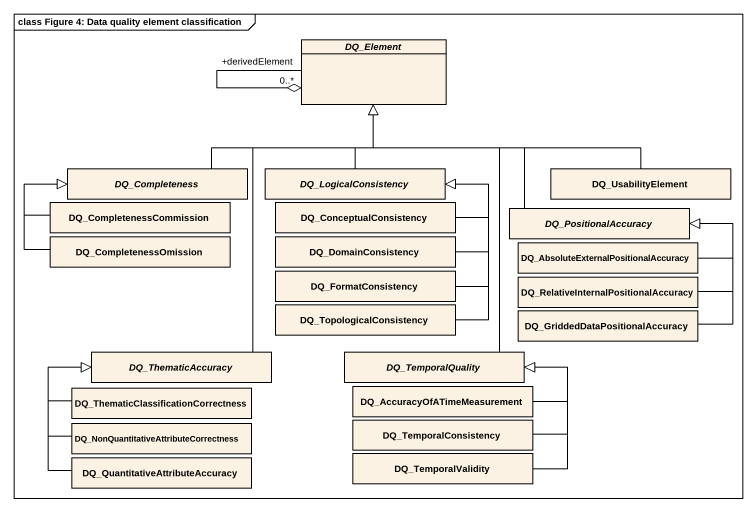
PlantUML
@startuml
mainframe class Figure 4: Data quality element classification
hide circle
hide empty members
abstract class DQ_Element
abstract class DQ_Completeness
abstract class DQ_LogicalConsistency
class DQ_UsabilityElement
class DQ_CompletenessCommission
class DQ_ConceptualConsistency
abstract class DQ_PositionalAccuracy
class DQ_CompletenessOmission
class DQ_DomainConsistency
class "DQ_AbsoluteExternalPositionalAccuracy" as DQ_AbsoluteExternalPositiona
class DQ_FormatConsistency
class "DQ_RelativeInternalPositionalAccuracy" as DQ_RelativeInternalPositiona
class DQ_TopologicalConsistency
class "DQ_GriddedDataPositionalAccuracy" as DQ_GriddedDataPositionalAccu
abstract class DQ_ThematicAccuracy
abstract class DQ_TemporalQuality
class "DQ_ThematicClassificationCorrectness" as DQ_ThematicClassificationCor
class "DQ_AccuracyOfATimeMeasurement" as DQ_AccuracyOfATimeMeasuremen
class "DQ_NonQuantitativeAttributeCorrectness" as DQ_NonQuantitativeAttributeC
class "DQ_QuantitativeAttributeAccuracy" as DQ_QuantitativeAttributeAccu
class DQ_TemporalValidity
class DQ_TemporalConsistency
DQ_Element "+derivedElement\n0..*" --o DQ_Element
DQ_Completeness -right-|> DQ_Element
DQ_LogicalConsistency -up-|> DQ_Element
DQ_UsabilityElement -left-|> DQ_Element
DQ_CompletenessCommission -up-|> DQ_Completeness
DQ_ConceptualConsistency -up-|> DQ_LogicalConsistency
DQ_PositionalAccuracy -up-|> DQ_Element
DQ_CompletenessOmission -up-|> DQ_Completeness
DQ_DomainConsistency -up-|> DQ_LogicalConsistency
DQ_AbsoluteExternalPositiona -up-|> DQ_PositionalAccuracy
DQ_FormatConsistency -up-|> DQ_LogicalConsistency
DQ_RelativeInternalPositiona -up-|> DQ_PositionalAccuracy
DQ_TopologicalConsistency -up-|> DQ_LogicalConsistency
DQ_GriddedDataPositionalAccu -up-|> DQ_PositionalAccuracy
DQ_ThematicAccuracy -up-|> DQ_Element
DQ_TemporalQuality -up-|> DQ_Element
DQ_ThematicClassificationCor -up-|> DQ_ThematicAccuracy
DQ_AccuracyOfATimeMeasuremen -up-|> DQ_TemporalQuality
DQ_NonQuantitativeAttributeC -up-|> DQ_ThematicAccuracy
DQ_QuantitativeAttributeAccu -up-|> DQ_ThematicAccuracy
DQ_TemporalValidity -up-|> DQ_TemporalQuality
DQ_TemporalConsistency -up-|> DQ_TemporalQuality
@enduml
